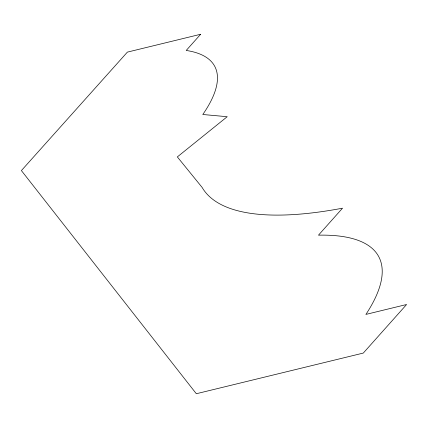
<?xml version="1.0" encoding="UTF-8"?>
<svg xmlns="http://www.w3.org/2000/svg" width="428" height="428" viewBox="0 0 428 428"><rect width="100%" height="100%" fill="white"/><g stroke="black" fill="none" stroke-linecap="round" stroke-linejoin="round"><path stroke-width="0.64" d="M200.652 34.267L186.217 50.456A233.635 71.808 -28.1 0 1 202.797 114.495L227.22 116.71L177.336 156.91L202.118 187.427A399.008 122.638 -28.1 0 0 342.528 208.19L318.475 235.17A296.684 91.185 -28.1 0 1 365.897 314.414L406.6 304.501L363.302 353.068L196.329 393.733L21.4 170.579L127.383 52.114L200.652 34.267"/></g></svg>
